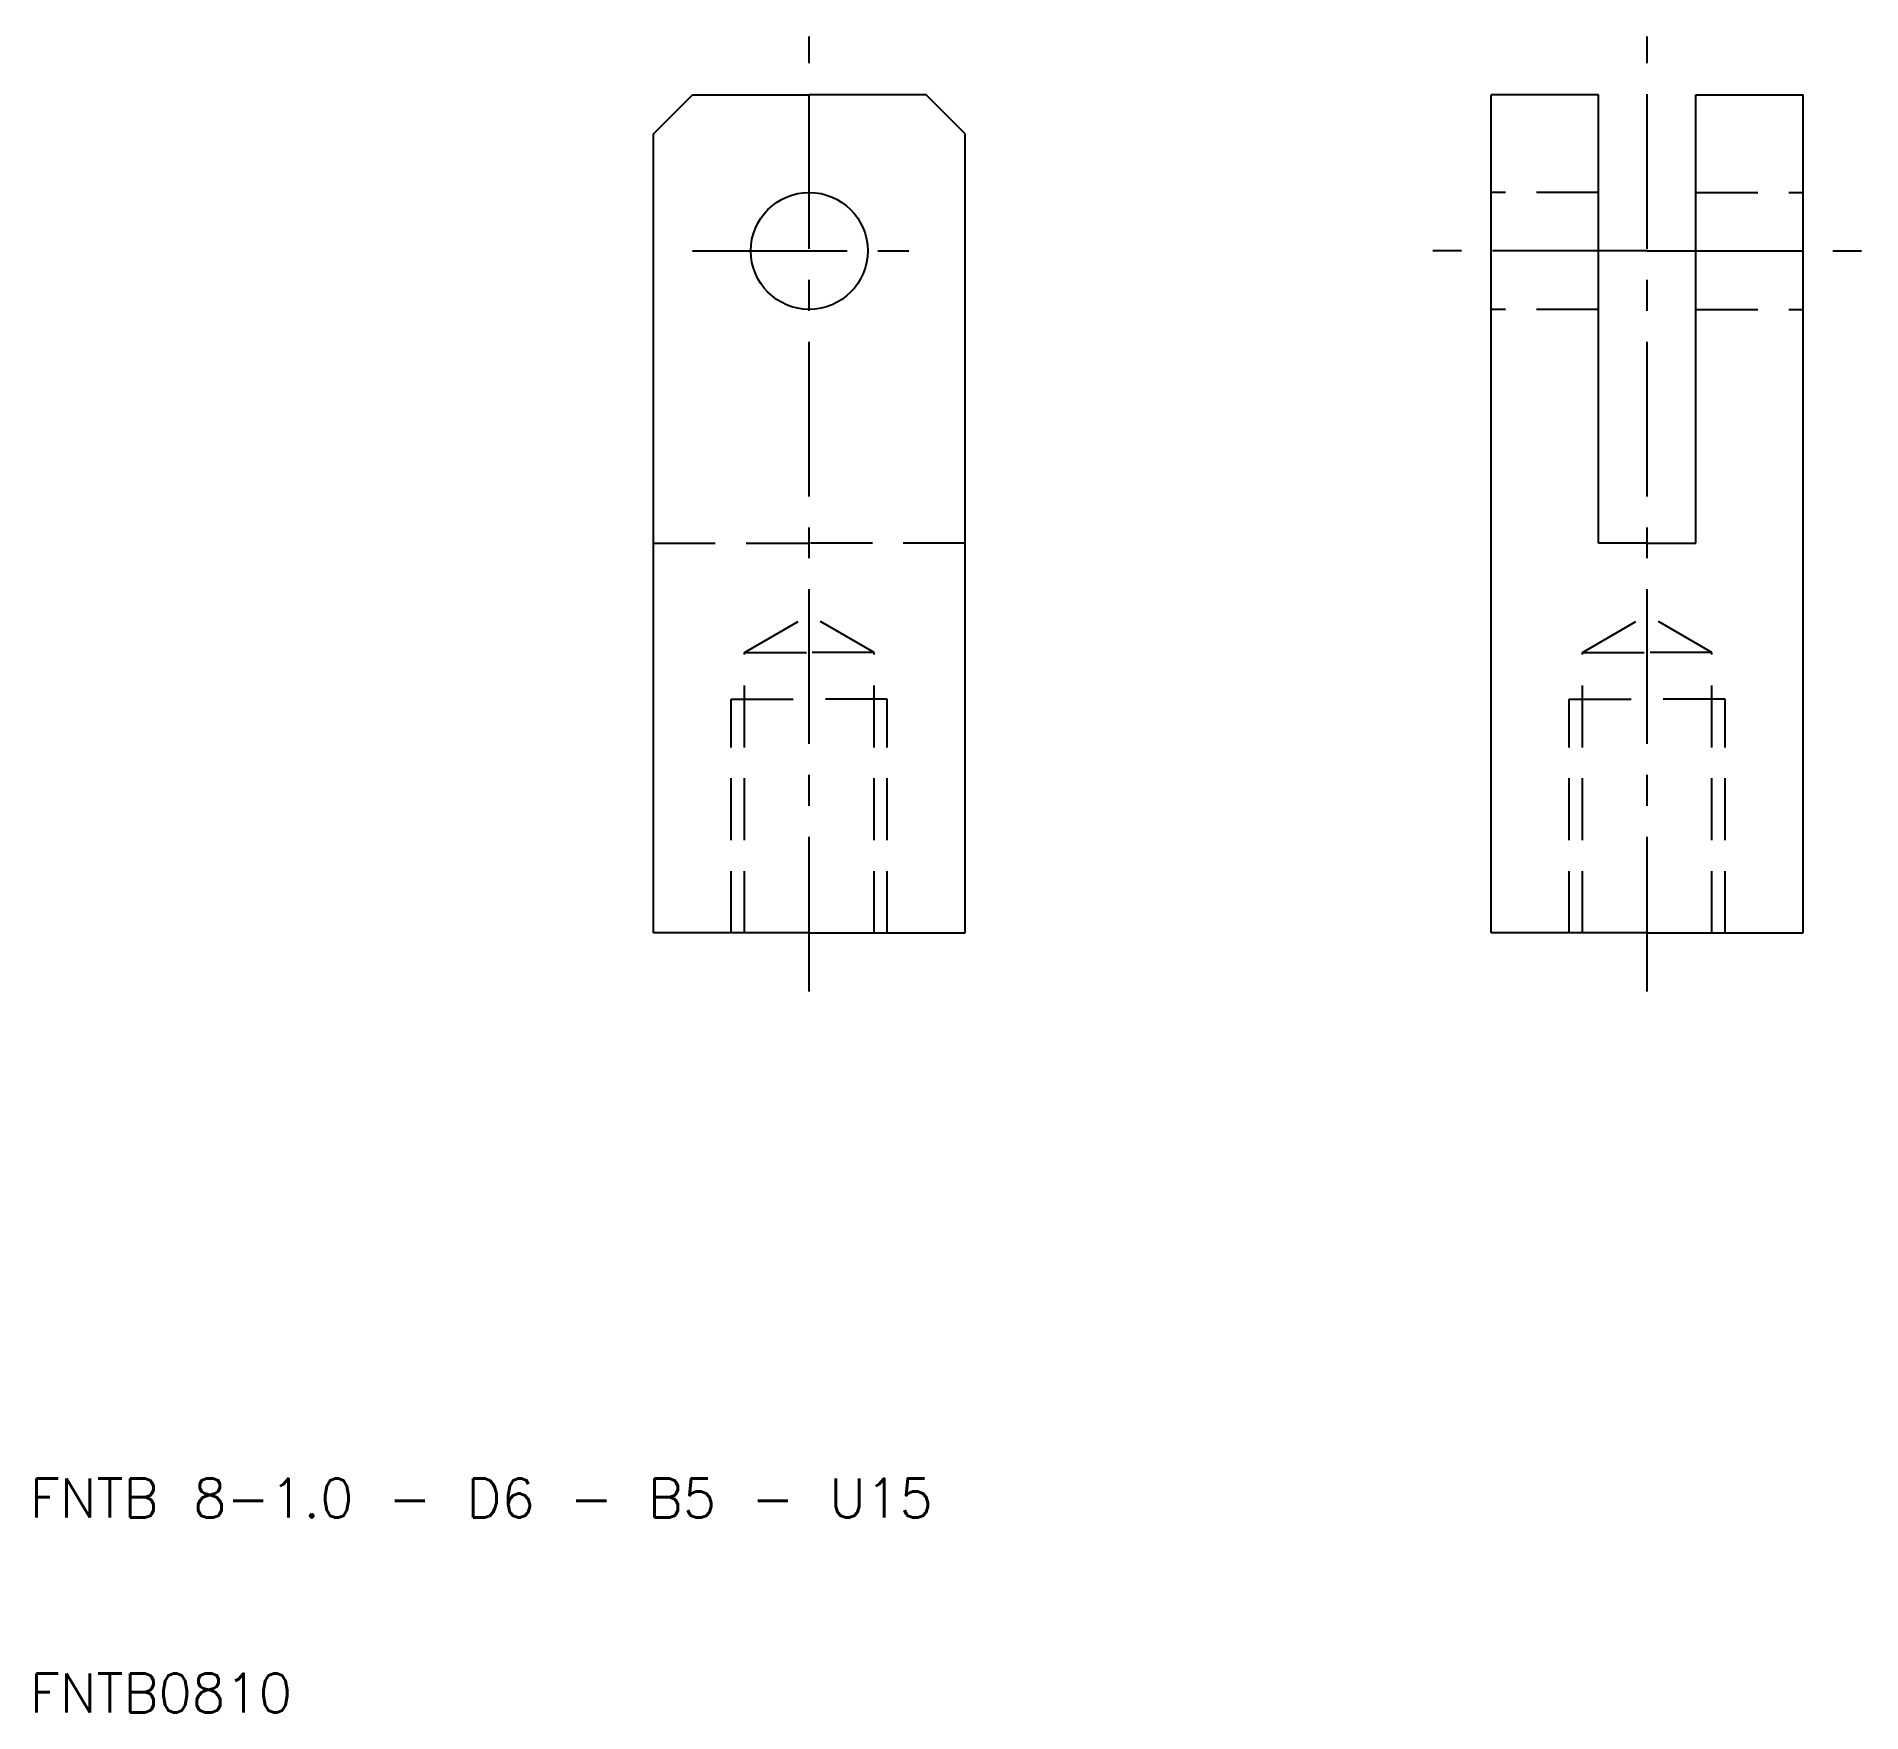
# Model space of a CAD drawing. Extents: x 10.3 to 104, y 10 to 96.
import ezdxf

# ---------------------------------------------------------------- set-up
doc = ezdxf.new("R2010")
doc.units = 0
doc.header["$LTSCALE"] = 0.25
doc.linetypes.add('CENTER', pattern=[50.8, 31.75, -6.35, 6.35, -6.35])
doc.linetypes.add('DASHED', pattern=[19.05, 12.7, -6.35])
doc.layers.get('0').update_dxf_attribs({"linetype": 'CONTINUOUS'})
doc.layers.add('CENTER', color=1, linetype='CENTER')
doc.styles.get("Standard").update_dxf_attribs({"font": 'txt.shx', "bigfont": 'extfont.shx'})

msp = doc.modelspace()

# ---------------------------------------------------------------- linework, layer by layer
for p, q in [((42, 91), (44, 93)), ((44, 93), (50, 93)), ((56, 93), (50, 93)), ((58, 91), (56, 93)), ((85, 50), (85, 93)), ((90.5, 93), (85, 93)), ((90.5, 70), (90.5, 93)), ((95.5, 70), (95.5, 93)), ((95.5, 93), (101, 93)), ((101, 50), (101, 93)), ((42, 50), (42, 91)), ((58, 50), (58, 91)), ((93, 70), (90.5, 70)), ((93, 70), (95.5, 70)), ((50, 50), (42, 50)), ((50, 50), (58, 50)), ((93, 50), (85, 50)), ((93, 50), (101, 50))]:
    msp.add_line(p, q)
at = {"color": 3, "linetype": 'DASHED'}
for p, q in [((90.5, 88), (85, 88)), ((95.5, 88), (101, 88)), ((90.5, 82), (85, 82)), ((95.5, 82), (101, 82)), ((42, 70), (50, 70)), ((58, 70), (50, 70)), ((46.6765, 64.4), (50, 66.3188)), ((53.3235, 64.4), (50, 66.3188)), ((89.6765, 64.4), (93, 66.3188)), ((96.3235, 64.4), (93, 66.3188)), ((46.6765, 50), (46.6765, 64.4)), ((46.6765, 64.4), (50, 64.4)), ((53.3235, 64.4), (50, 64.4)), ((53.3235, 50), (53.3235, 64.4)), ((89.6765, 50), (89.6765, 64.4)), ((89.6765, 64.4), (93, 64.4)), ((96.3235, 64.4), (93, 64.4)), ((96.3235, 50), (96.3235, 64.4)), ((46, 50), (46, 62)), ((46, 62), (50, 62)), ((54, 62), (50, 62)), ((54, 50), (54, 62)), ((89, 50), (89, 62)), ((89, 62), (93, 62)), ((97, 62), (93, 62)), ((97, 50), (97, 62))]:
    msp.add_line(p, q, dxfattribs=at)
msp.add_circle((50, 85), 3)
at = {"layer": 'CENTER', "color": 1, "linetype": 'CENTER'}
for p, q in [((50, 47), (50, 96)), ((93, 47), (93, 96)), ((44, 85), (56, 85)), ((93, 85), (82, 85)), ((93, 85), (104, 85))]:
    msp.add_line(p, q, dxfattribs=at)

# ---------------------------------------------------------------- texts
for s, p in [('FNTB 8-1.0 - D6 - B5 - U15', (10, 20)), ('FNTB0810', (10, 10))]:
    msp.add_text(s, height=2).set_placement(p)

doc.saveas('drawing.dxf')
